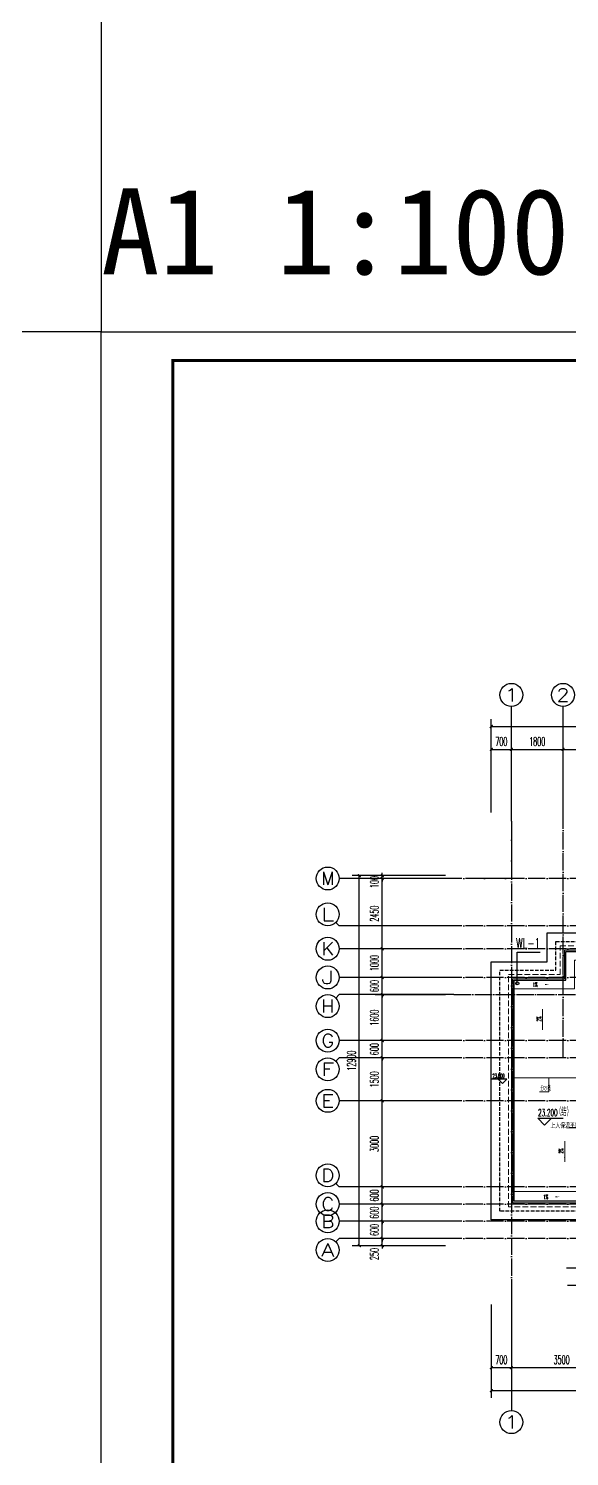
# Model space of a CAD drawing. Extents: x 27938 to 1507990, y 110129 to 923079.
# Drawn here: x 811089 to 829940, y 276615 to 326386 of the extents above; entities that cross this region are included whole.
import ezdxf
from ezdxf.enums import TextEntityAlignment as Align

# ---------------------------------------------------------------- set-up
doc = ezdxf.new("R2010")
doc.units = 0
doc.header["$LTSCALE"] = 1000
doc.header["$MEASUREMENT"] = 0
for name, pattern in [('#P_--_20B1_001_t3$0$DASH', [0.35, 0.25, -0.1]), ('DASH', [0.35, 0.25, -0.1]), ('DOTE', [2.42, 2, -0.2, 0.02, -0.2])]:
    doc.linetypes.add(name, pattern=pattern)
for name, color, linetype in [('----建筑底图', 8, 'Continuous'), ('AXIS', 3, 'Continuous'), ('AXIS_TEXT', 7, 'Continuous'), ('DIM_ELEV', 3, 'Continuous'), ('DIM_凝结', 150, 'Continuous'), ('DIM_污水', 2, 'Continuous'), ('DIM_雨水', 4, 'Continuous'), ('DOTE', 1, 'Continuous'), ('PUB_TEXT', 4, 'Continuous'), ('ROOF', 4, 'Continuous'), ('text', 7, 'Continuous'), ('VPIPE-污水', 2, 'W'), ('图框', 140, 'Continuous'), ('看线', 251, 'Continuous')]:
    doc.layers.add(name, color=color, linetype=linetype)
doc.layers.add('yichutu', color=7, linetype='Continuous', true_color=0xffffff, plot=False)
for name, color, linetype, lineweight in [('平面-排水沟', 86, 'Continuous', 15), ('平面-栏杆', 135, 'Continuous', 15), ('平面-看线', 45, 'Continuous', 15)]:
    doc.layers.add(name, color=color, linetype=linetype, lineweight=lineweight)
doc.styles.add('_TCH_AXIS', font='COMPLEX', dxfattribs={"bigfont": 'GBCBIG'})
doc.styles.add('_TCH_DIM', font='SIMPLEX.shx', dxfattribs={"width": 0.7, "bigfont": 'GBCBIG.shx'})
doc.styles.add('_TCH_DIM_T3', font='SIMPLEX.shx', dxfattribs={"width": 0.494118, "bigfont": 'GBCBIG.shx'})
doc.styles.add('_TCH_LABEL', font='simhei.ttf')
doc.styles.add('_TWT_SERIAL', font='SIMPLEX', dxfattribs={"width": 0.8, "height": 3.5, "bigfont": 'HZTXT'})
doc.styles.add('COMPLEX', font='COMPLEX')
doc.styles.add('DIM_FONT_T3', font='SIMPLEX', dxfattribs={"width": 0.705882, "bigfont": 'GBCBIG'})
doc.styles.get("Standard").update_dxf_attribs({"font": 'gbenor.shx', "bigfont": 'gbcbig.shx'})
doc.linetypes.add('W', pattern='A,3,-0.2,["W",Standard,S=0.25,R=0,X=-0.1,Y=-0.115],-0.2', length=3.4)
doc.dimstyles.new('_TCH_ARCH&&100', dxfattribs={"dimtxt": 297.5, "dimasz": 100, "dimexe": 250, "dimexo": 300, "dimgap": 126.25, "dimtad": 1, "dimdec": 0, "dimzin": 0, "dimdsep": 46, "dimtxsty": '_TCH_DIM_T3', "dimblk": 'ARCHTICK', "dimcen": 0.09, "dimclrt": 4, "dimazin": 2, "dimtfac": 1, "dimtdec": 0, "dimtix": 1, "dimtmove": 2, "dimatfit": 3, "dimfxl": 100, "dimtolj": 1, "dimtzin": 0, "dimarcsym": 0})

# ---------------------------------------------------------------- blocks, each defined once
blk = doc.blocks.new('TK')
at = {"layer": '图框'}
blk.add_lwpolyline([(465375, 548714), (549475, 548714), (549475, 489314), (465375, 489314)], close=True, dxfattribs=at)
blk.add_lwpolyline([(465375, 548714), (549475, 548714), (549475, 489314), (465375, 489314)], close=True, dxfattribs=at)
at = {"layer": '图框', "const_width": 100}
blk.add_lwpolyline([(548475, 490314), (548475, 547714), (467875, 547714), (467875, 490314)], close=True, dxfattribs=at)
blk = doc.blocks.new('yct-841-594-84100-59399.9999999999-100-1000.0')
at = {"layer": 'yichutu', "color": 7, "true_color": 0xffffff}
blk.add_lwpolyline([(0, 0), (0, 59400), (84100, 59400), (84100, 0)], close=True, dxfattribs=at)
at = {"layer": 'yichutu', "color": 7, "true_color": 0xffffff, "style": '_TCH_LABEL'}
blk.add_text('A1 1:100', height=3000, dxfattribs=at).set_placement((0, 61400))
blk = doc.blocks.new('_ArchTick')
at = {"color": 0, "linetype": 'ByBlock', "const_width": 0.4}
blk.add_lwpolyline([(-0.5, -0.5), (0.5, 0.5)], dxfattribs=at)
blk = doc.blocks.new('*D1114')
at = {"layer": 'AXIS', "color": 0, "lineweight": -2}
for p, q in [((13602, -31500), (13602, -34750)), ((65002, -31500), (65002, -34750)), ((13602, -34500), (65002, -34500))]:
    blk.add_line(p, q, dxfattribs=at)
at = {"layer": 'Defpoints', "color": 0}
for p in [(13602, -31200), (65002, -31200), (65002, -34500)]:
    blk.add_point(p, dxfattribs=at)
at = {"layer": 'AXIS', "color": 0, "lineweight": -2, "xscale": 100, "yscale": 100, "zscale": 100, "rotation": 180}
blk.add_blockref('_ArchTick', (13602, -34500), dxfattribs=at)
at = {"layer": 'AXIS', "color": 0, "lineweight": -2, "xscale": 100, "yscale": 100, "zscale": 100}
blk.add_blockref('_ArchTick', (65002, -34500), dxfattribs=at)
at = {"layer": 'AXIS', "color": 4, "insert": (39302, -34225), "char_height": 297.5, "attachment_point": 5, "style": '_TCH_DIM_T3'}
blk.add_mtext('\\A1;51400', dxfattribs=at)
blk = doc.blocks.new('*D1115')
at = {"layer": 'AXIS', "color": 0, "lineweight": -2}
for p, q in [((13602, -31500), (13602, -33950)), ((14302, -31500), (14302, -33950)), ((13602, -33700), (14302, -33700))]:
    blk.add_line(p, q, dxfattribs=at)
at = {"layer": 'Defpoints', "color": 0}
for p in [(13602, -31200), (14302, -31200), (14302, -33700)]:
    blk.add_point(p, dxfattribs=at)
at = {"layer": 'AXIS', "color": 0, "lineweight": -2, "xscale": 100, "yscale": 100, "zscale": 100, "rotation": 180}
blk.add_blockref('_ArchTick', (13602, -33700), dxfattribs=at)
at = {"layer": 'AXIS', "color": 0, "lineweight": -2, "xscale": 100, "yscale": 100, "zscale": 100}
blk.add_blockref('_ArchTick', (14302, -33700), dxfattribs=at)
at = {"layer": 'AXIS', "color": 4, "insert": (13952, -33425), "char_height": 297.5, "attachment_point": 5, "style": '_TCH_DIM_T3'}
blk.add_mtext('\\A1;700', dxfattribs=at)
blk = doc.blocks.new('*D1116')
at = {"layer": 'AXIS', "color": 0, "lineweight": -2}
for p, q in [((14302, -31500), (14302, -33950)), ((17802, -31500), (17802, -33950)), ((14302, -33700), (17802, -33700))]:
    blk.add_line(p, q, dxfattribs=at)
at = {"layer": 'Defpoints', "color": 0}
for p in [(14302, -31200), (17802, -31200), (17802, -33700)]:
    blk.add_point(p, dxfattribs=at)
at = {"layer": 'AXIS', "color": 0, "lineweight": -2, "xscale": 100, "yscale": 100, "zscale": 100, "rotation": 180}
blk.add_blockref('_ArchTick', (14302, -33700), dxfattribs=at)
at = {"layer": 'AXIS', "color": 0, "lineweight": -2, "xscale": 100, "yscale": 100, "zscale": 100}
blk.add_blockref('_ArchTick', (17802, -33700), dxfattribs=at)
at = {"layer": 'AXIS', "color": 4, "insert": (16052, -33425), "char_height": 297.5, "attachment_point": 5, "style": '_TCH_DIM_T3'}
blk.add_mtext('\\A1;3500', dxfattribs=at)
blk = doc.blocks.new('_AXISO')
blk.add_circle((0, 0), 0.5)
at = {"layer": 'AXIS_TEXT', "style": 'COMPLEX', "width": 1.041667}
blk.add_attdef('A', text='', height=0.56, dxfattribs=at).set_placement((-0.25, -0.28), (0.25, -0.28), align=Align.FIT)
blk = doc.blocks.new('*D1129')
at = {"layer": 'AXIS', "color": 0, "lineweight": -2}
for p, q in [((13602, -14350), (13602, -11100)), ((13602, -11350), (65002, -11350)), ((65002, -14350), (65002, -11100))]:
    blk.add_line(p, q, dxfattribs=at)
at = {"layer": 'Defpoints', "color": 0}
for p in [(65002, -11350), (13602, -14650), (65002, -14650)]:
    blk.add_point(p, dxfattribs=at)
at = {"layer": 'AXIS', "color": 0, "lineweight": -2, "xscale": 100, "yscale": 100, "zscale": 100, "rotation": 180}
blk.add_blockref('_ArchTick', (13602, -11350), dxfattribs=at)
at = {"layer": 'AXIS', "color": 0, "lineweight": -2, "xscale": 100, "yscale": 100, "zscale": 100}
blk.add_blockref('_ArchTick', (65002, -11350), dxfattribs=at)
at = {"layer": 'AXIS', "color": 4, "insert": (39302, -11075), "char_height": 297.5, "attachment_point": 5, "style": '_TCH_DIM_T3'}
blk.add_mtext('\\A1;51400', dxfattribs=at)
blk = doc.blocks.new('*D1130')
at = {"layer": 'AXIS', "color": 0, "lineweight": -2}
for p, q in [((13602, -14350), (13602, -11900)), ((14302, -14350), (14302, -11900)), ((13602, -12150), (14302, -12150))]:
    blk.add_line(p, q, dxfattribs=at)
at = {"layer": 'Defpoints', "color": 0}
for p in [(14302, -12150), (13602, -14650), (14302, -14650)]:
    blk.add_point(p, dxfattribs=at)
at = {"layer": 'AXIS', "color": 0, "lineweight": -2, "xscale": 100, "yscale": 100, "zscale": 100, "rotation": 180}
blk.add_blockref('_ArchTick', (13602, -12150), dxfattribs=at)
at = {"layer": 'AXIS', "color": 0, "lineweight": -2, "xscale": 100, "yscale": 100, "zscale": 100}
blk.add_blockref('_ArchTick', (14302, -12150), dxfattribs=at)
at = {"layer": 'AXIS', "color": 4, "insert": (13952, -11875), "char_height": 297.5, "attachment_point": 5, "style": '_TCH_DIM_T3'}
blk.add_mtext('\\A1;700', dxfattribs=at)
blk = doc.blocks.new('*D1131')
at = {"layer": 'AXIS', "color": 0, "lineweight": -2}
for p, q in [((14302, -14350), (14302, -11900)), ((16102, -14350), (16102, -11900)), ((14302, -12150), (16102, -12150))]:
    blk.add_line(p, q, dxfattribs=at)
at = {"layer": 'Defpoints', "color": 0}
for p in [(16102, -12150), (14302, -14650), (16102, -14650)]:
    blk.add_point(p, dxfattribs=at)
at = {"layer": 'AXIS', "color": 0, "lineweight": -2, "xscale": 100, "yscale": 100, "zscale": 100, "rotation": 180}
blk.add_blockref('_ArchTick', (14302, -12150), dxfattribs=at)
at = {"layer": 'AXIS', "color": 0, "lineweight": -2, "xscale": 100, "yscale": 100, "zscale": 100}
blk.add_blockref('_ArchTick', (16102, -12150), dxfattribs=at)
at = {"layer": 'AXIS', "color": 4, "insert": (15202, -11875), "char_height": 297.5, "attachment_point": 5, "style": '_TCH_DIM_T3'}
blk.add_mtext('\\A1;1800', dxfattribs=at)
blk = doc.blocks.new('*D1132')
at = {"layer": 'AXIS', "color": 0, "lineweight": -2}
for p, q in [((16102, -14350), (16102, -11900)), ((19002, -14350), (19002, -11900)), ((16102, -12150), (19002, -12150))]:
    blk.add_line(p, q, dxfattribs=at)
at = {"layer": 'Defpoints', "color": 0}
for p in [(19002, -12150), (16102, -14650), (19002, -14650)]:
    blk.add_point(p, dxfattribs=at)
at = {"layer": 'AXIS', "color": 0, "lineweight": -2, "xscale": 100, "yscale": 100, "zscale": 100, "rotation": 180}
blk.add_blockref('_ArchTick', (16102, -12150), dxfattribs=at)
at = {"layer": 'AXIS', "color": 0, "lineweight": -2, "xscale": 100, "yscale": 100, "zscale": 100}
blk.add_blockref('_ArchTick', (19002, -12150), dxfattribs=at)
at = {"layer": 'AXIS', "color": 4, "insert": (17552, -11875), "char_height": 297.5, "attachment_point": 5, "style": '_TCH_DIM_T3'}
blk.add_mtext('\\A1;2900', dxfattribs=at)
blk = doc.blocks.new('*D1154')
at = {"layer": 'AXIS', "color": 0, "lineweight": -2}
for p, q in [((12002, -16550), (8752, -16550)), ((9002, -29450), (9002, -16550)), ((12002, -29450), (8752, -29450))]:
    blk.add_line(p, q, dxfattribs=at)
at = {"layer": 'Defpoints', "color": 0}
for p in [(9002, -16550), (12302, -16550), (12302, -29450)]:
    blk.add_point(p, dxfattribs=at)
at = {"layer": 'AXIS', "color": 0, "lineweight": -2, "xscale": 100, "yscale": 100, "zscale": 100}
for p, rotation in [((9002, -16550), 90), ((9002, -29450), 270)]:
    blk.add_blockref('_ArchTick', p, dxfattribs=dict(at, rotation=rotation))
at = {"layer": 'AXIS', "color": 4, "insert": (8727, -23000), "char_height": 297.5, "attachment_point": 5, "rotation": 90, "style": '_TCH_DIM_T3'}
blk.add_mtext('\\A1;12900', dxfattribs=at)
blk = doc.blocks.new('*D1155')
at = {"layer": 'AXIS', "color": 0, "lineweight": -2}
for p, q in [((12002, -29200), (9552, -29200)), ((9802, -29200), (9802, -29100)), ((9802, -29450), (9802, -29200)), ((12002, -29450), (9552, -29450)), ((9802, -29450), (9802, -29550))]:
    blk.add_line(p, q, dxfattribs=at)
at = {"layer": 'Defpoints', "color": 0}
for p in [(9802, -29200), (12302, -29200), (12302, -29450)]:
    blk.add_point(p, dxfattribs=at)
at = {"layer": 'AXIS', "color": 0, "lineweight": -2, "xscale": 100, "yscale": 100, "zscale": 100}
for p, rotation in [((9802, -29200), 270), ((9802, -29450), 90)]:
    blk.add_blockref('_ArchTick', p, dxfattribs=dict(at, rotation=rotation))
at = {"layer": 'AXIS', "color": 4, "insert": (9527, -29739), "char_height": 297.5, "attachment_point": 5, "rotation": 90, "style": '_TCH_DIM_T3'}
blk.add_mtext('\\A1;250', dxfattribs=at)
blk = doc.blocks.new('*D1156')
at = {"layer": 'AXIS', "color": 0, "lineweight": -2}
for p, q in [((12002, -28600), (9552, -28600)), ((9802, -28600), (9802, -28500)), ((9802, -29200), (9802, -28600)), ((12002, -29200), (9552, -29200)), ((9802, -29200), (9802, -29300))]:
    blk.add_line(p, q, dxfattribs=at)
at = {"layer": 'Defpoints', "color": 0}
for p in [(9802, -28600), (12302, -28600), (12302, -29200)]:
    blk.add_point(p, dxfattribs=at)
at = {"layer": 'AXIS', "color": 0, "lineweight": -2, "xscale": 100, "yscale": 100, "zscale": 100}
for p, rotation in [((9802, -28600), 270), ((9802, -29200), 90)]:
    blk.add_blockref('_ArchTick', p, dxfattribs=dict(at, rotation=rotation))
at = {"layer": 'AXIS', "color": 4, "insert": (9527, -28900), "char_height": 297.5, "attachment_point": 5, "rotation": 90, "style": '_TCH_DIM_T3'}
blk.add_mtext('\\A1;600', dxfattribs=at)
blk = doc.blocks.new('*D1157')
at = {"layer": 'AXIS', "color": 0, "lineweight": -2}
for p, q in [((12002, -28000), (9552, -28000)), ((9802, -28000), (9802, -27900)), ((9802, -28600), (9802, -28000)), ((12002, -28600), (9552, -28600)), ((9802, -28600), (9802, -28700))]:
    blk.add_line(p, q, dxfattribs=at)
at = {"layer": 'Defpoints', "color": 0}
for p in [(9802, -28000), (12302, -28000), (12302, -28600)]:
    blk.add_point(p, dxfattribs=at)
at = {"layer": 'AXIS', "color": 0, "lineweight": -2, "xscale": 100, "yscale": 100, "zscale": 100}
for p, rotation in [((9802, -28000), 270), ((9802, -28600), 90)]:
    blk.add_blockref('_ArchTick', p, dxfattribs=dict(at, rotation=rotation))
at = {"layer": 'AXIS', "color": 4, "insert": (9527, -28300), "char_height": 297.5, "attachment_point": 5, "rotation": 90, "style": '_TCH_DIM_T3'}
blk.add_mtext('\\A1;600', dxfattribs=at)
blk = doc.blocks.new('*D1158')
at = {"layer": 'AXIS', "color": 0, "lineweight": -2}
for p, q in [((9802, -27400), (9802, -27300)), ((12002, -27400), (9552, -27400)), ((9802, -28000), (9802, -27400)), ((12002, -28000), (9552, -28000)), ((9802, -28000), (9802, -28100))]:
    blk.add_line(p, q, dxfattribs=at)
at = {"layer": 'Defpoints', "color": 0}
for p in [(9802, -27400), (12302, -27400), (12302, -28000)]:
    blk.add_point(p, dxfattribs=at)
at = {"layer": 'AXIS', "color": 0, "lineweight": -2, "xscale": 100, "yscale": 100, "zscale": 100}
for p, rotation in [((9802, -27400), 270), ((9802, -28000), 90)]:
    blk.add_blockref('_ArchTick', p, dxfattribs=dict(at, rotation=rotation))
at = {"layer": 'AXIS', "color": 4, "insert": (9527, -27700), "char_height": 297.5, "attachment_point": 5, "rotation": 90, "style": '_TCH_DIM_T3'}
blk.add_mtext('\\A1;600', dxfattribs=at)
blk = doc.blocks.new('*D1159')
at = {"layer": 'AXIS', "color": 0, "lineweight": -2}
for p, q in [((12002, -24400), (9552, -24400)), ((9802, -27400), (9802, -24400)), ((12002, -27400), (9552, -27400))]:
    blk.add_line(p, q, dxfattribs=at)
at = {"layer": 'Defpoints', "color": 0}
for p in [(9802, -24400), (12302, -24400), (12302, -27400)]:
    blk.add_point(p, dxfattribs=at)
at = {"layer": 'AXIS', "color": 0, "lineweight": -2, "xscale": 100, "yscale": 100, "zscale": 100}
for p, rotation in [((9802, -24400), 90), ((9802, -27400), 270)]:
    blk.add_blockref('_ArchTick', p, dxfattribs=dict(at, rotation=rotation))
at = {"layer": 'AXIS', "color": 4, "insert": (9527, -25900), "char_height": 297.5, "attachment_point": 5, "rotation": 90, "style": '_TCH_DIM_T3'}
blk.add_mtext('\\A1;3000', dxfattribs=at)
blk = doc.blocks.new('*D1160')
at = {"layer": 'AXIS', "color": 0, "lineweight": -2}
for p, q in [((12002, -22900), (9552, -22900)), ((9802, -24400), (9802, -22900)), ((12002, -24400), (9552, -24400))]:
    blk.add_line(p, q, dxfattribs=at)
at = {"layer": 'Defpoints', "color": 0}
for p in [(9802, -22900), (12302, -22900), (12302, -24400)]:
    blk.add_point(p, dxfattribs=at)
at = {"layer": 'AXIS', "color": 0, "lineweight": -2, "xscale": 100, "yscale": 100, "zscale": 100}
for p, rotation in [((9802, -22900), 90), ((9802, -24400), 270)]:
    blk.add_blockref('_ArchTick', p, dxfattribs=dict(at, rotation=rotation))
at = {"layer": 'AXIS', "color": 4, "insert": (9527, -23650), "char_height": 297.5, "attachment_point": 5, "rotation": 90, "style": '_TCH_DIM_T3'}
blk.add_mtext('\\A1;1500', dxfattribs=at)
blk = doc.blocks.new('*D1161')
at = {"layer": 'AXIS', "color": 0, "lineweight": -2}
for p, q in [((12002, -22300), (9552, -22300)), ((9802, -22300), (9802, -22200)), ((9802, -22900), (9802, -22300)), ((12002, -22900), (9552, -22900)), ((9802, -22900), (9802, -23000))]:
    blk.add_line(p, q, dxfattribs=at)
at = {"layer": 'Defpoints', "color": 0}
for p in [(9802, -22300), (12302, -22300), (12302, -22900)]:
    blk.add_point(p, dxfattribs=at)
at = {"layer": 'AXIS', "color": 0, "lineweight": -2, "xscale": 100, "yscale": 100, "zscale": 100}
for p, rotation in [((9802, -22300), 270), ((9802, -22900), 90)]:
    blk.add_blockref('_ArchTick', p, dxfattribs=dict(at, rotation=rotation))
at = {"layer": 'AXIS', "color": 4, "insert": (9527, -22600), "char_height": 297.5, "attachment_point": 5, "rotation": 90, "style": '_TCH_DIM_T3'}
blk.add_mtext('\\A1;600', dxfattribs=at)
blk = doc.blocks.new('*D1162')
at = {"layer": 'AXIS', "color": 0, "lineweight": -2}
for p, q in [((12002, -20700), (9552, -20700)), ((9802, -22300), (9802, -20700)), ((12002, -22300), (9552, -22300))]:
    blk.add_line(p, q, dxfattribs=at)
at = {"layer": 'Defpoints', "color": 0}
for p in [(9802, -20700), (12302, -20700), (12302, -22300)]:
    blk.add_point(p, dxfattribs=at)
at = {"layer": 'AXIS', "color": 0, "lineweight": -2, "xscale": 100, "yscale": 100, "zscale": 100}
for p, rotation in [((9802, -20700), 90), ((9802, -22300), 270)]:
    blk.add_blockref('_ArchTick', p, dxfattribs=dict(at, rotation=rotation))
at = {"layer": 'AXIS', "color": 4, "insert": (9527, -21500), "char_height": 297.5, "attachment_point": 5, "rotation": 90, "style": '_TCH_DIM_T3'}
blk.add_mtext('\\A1;1600', dxfattribs=at)
blk = doc.blocks.new('*D1163')
at = {"layer": 'AXIS', "color": 0, "lineweight": -2}
for p, q in [((12002, -20100), (9552, -20100)), ((9802, -20100), (9802, -20000)), ((9802, -20700), (9802, -20100)), ((12002, -20700), (9552, -20700)), ((9802, -20700), (9802, -20800))]:
    blk.add_line(p, q, dxfattribs=at)
at = {"layer": 'Defpoints', "color": 0}
for p in [(9802, -20100), (12302, -20100), (12302, -20700)]:
    blk.add_point(p, dxfattribs=at)
at = {"layer": 'AXIS', "color": 0, "lineweight": -2, "xscale": 100, "yscale": 100, "zscale": 100}
for p, rotation in [((9802, -20100), 270), ((9802, -20700), 90)]:
    blk.add_blockref('_ArchTick', p, dxfattribs=dict(at, rotation=rotation))
at = {"layer": 'AXIS', "color": 4, "insert": (9527, -20400), "char_height": 297.5, "attachment_point": 5, "rotation": 90, "style": '_TCH_DIM_T3'}
blk.add_mtext('\\A1;600', dxfattribs=at)
blk = doc.blocks.new('*D1164')
at = {"layer": 'AXIS', "color": 0, "lineweight": -2}
for p, q in [((12002, -19100), (9552, -19100)), ((9802, -20100), (9802, -19100)), ((12002, -20100), (9552, -20100))]:
    blk.add_line(p, q, dxfattribs=at)
at = {"layer": 'Defpoints', "color": 0}
for p in [(9802, -19100), (12302, -19100), (12302, -20100)]:
    blk.add_point(p, dxfattribs=at)
at = {"layer": 'AXIS', "color": 0, "lineweight": -2, "xscale": 100, "yscale": 100, "zscale": 100}
for p, rotation in [((9802, -19100), 90), ((9802, -20100), 270)]:
    blk.add_blockref('_ArchTick', p, dxfattribs=dict(at, rotation=rotation))
at = {"layer": 'AXIS', "color": 4, "insert": (9527, -19600), "char_height": 297.5, "attachment_point": 5, "rotation": 90, "style": '_TCH_DIM_T3'}
blk.add_mtext('\\A1;1000', dxfattribs=at)
blk = doc.blocks.new('*D1165')
at = {"layer": 'AXIS', "color": 0, "lineweight": -2}
for p, q in [((12002, -16650), (9552, -16650)), ((9802, -19100), (9802, -16650)), ((12002, -19100), (9552, -19100))]:
    blk.add_line(p, q, dxfattribs=at)
at = {"layer": 'Defpoints', "color": 0}
for p in [(9802, -16650), (12302, -16650), (12302, -19100)]:
    blk.add_point(p, dxfattribs=at)
at = {"layer": 'AXIS', "color": 0, "lineweight": -2, "xscale": 100, "yscale": 100, "zscale": 100}
for p, rotation in [((9802, -16650), 90), ((9802, -19100), 270)]:
    blk.add_blockref('_ArchTick', p, dxfattribs=dict(at, rotation=rotation))
at = {"layer": 'AXIS', "color": 4, "insert": (9527, -17875), "char_height": 297.5, "attachment_point": 5, "rotation": 90, "style": '_TCH_DIM_T3'}
blk.add_mtext('\\A1;2450', dxfattribs=at)
blk = doc.blocks.new('*D1166')
at = {"layer": 'AXIS', "color": 0, "lineweight": -2}
for p, q in [((12002, -16550), (9552, -16550)), ((12002, -16650), (9552, -16650)), ((9802, -16550), (9802, -16450)), ((9802, -16650), (9802, -16550)), ((9802, -16650), (9802, -16750))]:
    blk.add_line(p, q, dxfattribs=at)
at = {"layer": 'Defpoints', "color": 0}
for p in [(9802, -16550), (12302, -16550), (12302, -16650)]:
    blk.add_point(p, dxfattribs=at)
at = {"layer": 'AXIS', "color": 0, "lineweight": -2, "xscale": 100, "yscale": 100, "zscale": 100}
for p, rotation in [((9802, -16550), 270), ((9802, -16650), 90)]:
    blk.add_blockref('_ArchTick', p, dxfattribs=dict(at, rotation=rotation))
at = {"layer": 'AXIS', "color": 4, "insert": (9527, -16775), "char_height": 297.5, "attachment_point": 5, "rotation": 90, "style": '_TCH_DIM_T3'}
blk.add_mtext('\\A1;100', dxfattribs=at)
blk = doc.blocks.new('A$C1B43746D')
at = {"layer": '平面-排水沟'}
for points in [[(15385.6, -21203.6), (15385.6, -21353.6), (15365.6, -21353.6)], [(16160.4, -26525), (16160.4, -26375), (16140.4, -26375)]]:
    blk.add_hatch(color=8, dxfattribs=at).paths.add_polyline_path(points)
at = {"layer": 'AXIS', "color": 8}
for p, q in [((14302.5, -14649.8), (14302.5, -10649.8)), ((16102.5, -14649.8), (16102.5, -10649.8)), ((12302.5, -16649.8), (8302.5, -16649.8)), ((8185.3, -18182.6), (8302.5, -18299.8)), ((12302.5, -18299.8), (8302.5, -18299.8)), ((12302.5, -19099.8), (8302.5, -19099.8)), ((12302.5, -20099.8), (8302.5, -20099.8)), ((8185.3, -20816.7), (8302.5, -20699.5)), ((12302.5, -20699.5), (8302.5, -20699.5)), ((12302.5, -22299.8), (8302.5, -22299.8)), ((8185.3, -23017), (8302.5, -22899.8)), ((12302.5, -22899.8), (8302.5, -22899.8)), ((12302.5, -24399.8), (8302.5, -24399.8)), ((8185.3, -27282.6), (8302.5, -27399.8)), ((12302.5, -27399.8), (8302.5, -27399.8)), ((12302.5, -27999.8), (8302.5, -27999.8)), ((12302.5, -28599.8), (8302.5, -28599.8)), ((8185.3, -29317), (8302.5, -29199.8)), ((12302.5, -29199.8), (8302.5, -29199.8)), ((14302.5, -31199.8), (14302.5, -35199.8))]:
    blk.add_line(p, q, dxfattribs=at)
at = {"layer": 'DIM_ELEV', "color": 8}
for p, q in [((14143.4, -23640.7), (13585.7, -23640.7)), ((13993.4, -23790.7), (13843.4, -23640.7)), ((13993.4, -23790.7), (14143.4, -23640.7)), ((15460.4, -25249.3), (15220.4, -25009.3)), ((15220.4, -25009.3), (16112.6, -25009.3)), ((15460.4, -25249.3), (15700.4, -25009.3))]:
    blk.add_line(p, q, dxfattribs=at)
at = {"layer": 'DOTE', "color": 169, "linetype": 'DOTE', "ltscale": 0.3}
for p, q in [((14302.5, -14649.8), (14302.5, -31199.8)), ((16102.5, -22899.8), (16102.5, -14649.8)), ((66302.5, -16649.8), (12302.5, -16649.8)), ((66302.5, -18299.8), (12302.5, -18299.8)), ((66302.5, -19099.8), (12302.5, -19099.8)), ((66302.5, -20099.8), (12302.5, -20099.8)), ((12302.5, -20699.5), (66302.5, -20699.5)), ((66302.5, -22299.8), (12302.5, -22299.8)), ((66302.5, -22899.8), (12302.5, -22899.8)), ((66302.5, -24399.8), (12302.5, -24399.8)), ((66302.5, -27399.8), (12302.5, -27399.8)), ((66302.5, -27999.8), (12302.5, -27999.8)), ((66302.5, -28599.8), (12302.5, -28599.8)), ((66302.5, -29199.8), (12302.5, -29199.8))]:
    blk.add_line(p, q, dxfattribs=at)
at = {"layer": 'ROOF', "color": 8, "ltscale": 0.8}
for points in [[(16702.5, -28549.8), (13602.5, -28549.8), (13602.5, -19549.8), (15552.5, -19549.8), (15552.5, -18549.8), (22402.5, -18549.8)], [(16852.5, -27899.8), (14402.5, -27899.8), (14402.5, -20199.8), (16202.5, -20199.8), (16202.5, -19199.8), (22402.5, -19199.8)]]:
    blk.add_lwpolyline(points, dxfattribs=at)
at = {"layer": '平面-排水沟', "color": 8}
for p, q in [((14402.5, -23599.8), (17702.4, -23599.8)), ((15613.4, -23599.8), (15613.4, -24089.1)), ((15613.4, -24089.1), (15283.3, -24089.1))]:
    blk.add_line(p, q, dxfattribs=at)
for points in [[(14402.5, -20499.8), (16502.5, -20499.8), (16502.5, -19499.8), (25302.5, -19499.8)], [(15385.5, -21923.6), (15385.6, -21203.6)], [(16160.4, -25805), (16160.4, -26525)], [(16852.5, -27564.2), (14402.5, -27564.2)]]:
    blk.add_lwpolyline(points, dxfattribs=at)
for points in [[(15216.6, -20347.6, 0, 0, 0), (15624.4, -20347.6, 0, 40, 0), (15474.4, -20347.6, 0, 0, 0)], [(15579.5, -27747.7, 0, 0, 0), (15987.3, -27747.7, 0, 40, 0), (15837.3, -27747.7, 0, 0, 0)]]:
    blk.add_lwpolyline(points, format="xyseb", dxfattribs=at)
at = {"layer": '平面-排水沟', "color": 8, "const_width": 13.3}
blk.add_lwpolyline([(15613.4, -23593.1, 1), (15613.4, -23606.5, 1)], format="xyb", close=True, dxfattribs=at)
at = {"layer": '平面-栏杆', "color": 8}
for points in [[(16852.5, -27999.8), (14302.5, -27999.8), (14302.5, -20099.8), (16102.5, -20099.8), (16102.5, -19099.8), (22402.5, -19099.8)], [(16852.5, -27949.8), (14352.5, -27949.8), (14352.5, -20149.8), (16152.5, -20149.8), (16152.5, -19149.8), (22402.5, -19149.8)]]:
    blk.add_lwpolyline(points, dxfattribs=at)
at = {"layer": '平面-看线', "color": 8, "linetype": 'DASH', "ltscale": 0.8}
blk.add_lwpolyline([(16852.5, -28099.8), (14202.5, -28099.8), (14202.5, -19999.8), (16002.5, -19999.8), (16002.5, -18999.8), (22402.5, -18999.8)], dxfattribs=at)
at = {"layer": '看线', "color": 8, "linetype": '#P_--_20B1_001_t3$0$DASH', "ltscale": 0.5}
blk.add_lwpolyline([(16852.5, -29099.8), (16852.5, -28249.8), (13902.5, -28249.8), (13902.5, -19849.8), (15852.5, -19849.8), (15852.5, -18849.8), (22402.5, -18849.8)], dxfattribs=at)
at = {"layer": 'AXIS', "color": 8}
ref = blk.add_blockref('_AXISO', (14302.5, -10249.8), dxfattribs=dict(at, xscale=800, yscale=800, zscale=800))
ref.add_attrib('A', '1', dxfattribs={"layer": 'AXIS_TEXT', "color": 8, "ltscale": 0.5, "height": 452.5, "style": '_TCH_AXIS', "width": 2.333333}).set_placement((14076.2, -10476.1), (14528.7, -10476.1), align=Align.FIT)
ref = blk.add_blockref('_AXISO', (16102.5, -10249.8), dxfattribs=dict(at, xscale=800, yscale=800, zscale=800))
ref.add_attrib('A', '2', dxfattribs={"layer": 'AXIS_TEXT', "color": 8, "ltscale": 0.5, "height": 452.5, "style": '_TCH_AXIS', "width": 1.5}).set_placement((15876.2, -10476.1), (16328.7, -10476.1), align=Align.FIT)
ref = blk.add_blockref('_AXISO', (7902.5, -16649.8), dxfattribs=dict(at, xscale=800, yscale=800, zscale=800))
ref.add_attrib('A', 'M', dxfattribs={"layer": 'AXIS_TEXT', "color": 8, "ltscale": 0.5, "height": 452.5, "style": '_TCH_AXIS'}).set_placement((7676.2, -16876.1), (8128.7, -16876.1), align=Align.FIT)
ref = blk.add_blockref('_AXISO', (7902.5, -17899.8), dxfattribs=dict(at, xscale=800, yscale=800, zscale=800))
ref.add_attrib('A', 'L', dxfattribs={"layer": 'AXIS_TEXT', "color": 8, "ltscale": 0.5, "height": 452.5, "style": '_TCH_AXIS', "width": 1.4}).set_placement((7676.2, -18126.1), (8128.7, -18126.1), align=Align.FIT)
ref = blk.add_blockref('_AXISO', (7902.5, -19099.8), dxfattribs=dict(at, xscale=800, yscale=800, zscale=800))
ref.add_attrib('A', 'K', dxfattribs={"layer": 'AXIS_TEXT', "color": 8, "ltscale": 0.5, "height": 452.5, "style": '_TCH_AXIS', "width": 1.105263}).set_placement((7676.2, -19326.1), (8128.7, -19326.1), align=Align.FIT)
ref = blk.add_blockref('_AXISO', (7902.5, -20099.8), dxfattribs=dict(at, xscale=800, yscale=800, zscale=800))
ref.add_attrib('A', 'J', dxfattribs={"layer": 'AXIS_TEXT', "color": 8, "ltscale": 0.5, "height": 452.5, "style": '_TCH_AXIS', "width": 1.909091}).set_placement((7676.2, -20326.1), (8128.7, -20326.1), align=Align.FIT)
ref = blk.add_blockref('_AXISO', (7902.5, -21099.5), dxfattribs=dict(at, xscale=800, yscale=800, zscale=800))
ref.add_attrib('A', 'H', dxfattribs={"layer": 'AXIS_TEXT', "color": 8, "ltscale": 0.5, "height": 452.5, "style": '_TCH_AXIS', "width": 1.05}).set_placement((7676.2, -21325.8), (8128.7, -21325.8), align=Align.FIT)
ref = blk.add_blockref('_AXISO', (7902.5, -22299.8), dxfattribs=dict(at, xscale=800, yscale=800, zscale=800))
ref.add_attrib('A', 'G', dxfattribs={"layer": 'AXIS_TEXT', "color": 8, "ltscale": 0.5, "height": 452.5, "style": '_TCH_AXIS', "width": 1.166667}).set_placement((7676.2, -22526.1), (8128.7, -22526.1), align=Align.FIT)
ref = blk.add_blockref('_AXISO', (7902.5, -23299.8), dxfattribs=dict(at, xscale=800, yscale=800, zscale=800))
ref.add_attrib('A', 'F', dxfattribs={"layer": 'AXIS_TEXT', "color": 8, "ltscale": 0.5, "height": 452.5, "style": '_TCH_AXIS', "width": 1.3125}).set_placement((7676.2, -23526.1), (8128.7, -23526.1), align=Align.FIT)
ref = blk.add_blockref('_AXISO', (7902.5, -24399.8), dxfattribs=dict(at, xscale=800, yscale=800, zscale=800))
ref.add_attrib('A', 'E', dxfattribs={"layer": 'AXIS_TEXT', "color": 8, "ltscale": 0.5, "height": 452.5, "style": '_TCH_AXIS', "width": 1.3125}).set_placement((7676.2, -24626.1), (8128.7, -24626.1), align=Align.FIT)
ref = blk.add_blockref('_AXISO', (7902.5, -26999.8), dxfattribs=dict(at, xscale=800, yscale=800, zscale=800))
ref.add_attrib('A', 'D', dxfattribs={"layer": 'AXIS_TEXT', "color": 8, "ltscale": 0.5, "height": 452.5, "style": '_TCH_AXIS', "width": 1.235294}).set_placement((7676.2, -27226.1), (8128.7, -27226.1), align=Align.FIT)
ref = blk.add_blockref('_AXISO', (7902.5, -27999.8), dxfattribs=dict(at, xscale=800, yscale=800, zscale=800))
ref.add_attrib('A', 'C', dxfattribs={"layer": 'AXIS_TEXT', "color": 8, "ltscale": 0.5, "height": 452.5, "style": '_TCH_AXIS', "width": 1.4}).set_placement((7676.2, -28226.1), (8128.7, -28226.1), align=Align.FIT)
ref = blk.add_blockref('_AXISO', (7902.5, -28599.8), dxfattribs=dict(at, xscale=800, yscale=800, zscale=800))
ref.add_attrib('A', 'B', dxfattribs={"layer": 'AXIS_TEXT', "color": 8, "ltscale": 0.5, "height": 452.5, "style": '_TCH_AXIS', "width": 1.235294}).set_placement((7676.2, -28826.1), (8128.7, -28826.1), align=Align.FIT)
ref = blk.add_blockref('_AXISO', (7902.5, -29599.8), dxfattribs=dict(at, xscale=800, yscale=800, zscale=800))
ref.add_attrib('A', 'A', dxfattribs={"layer": 'AXIS_TEXT', "color": 8, "ltscale": 0.5, "height": 452.5, "style": '_TCH_AXIS', "width": 1.166667}).set_placement((7676.2, -29826.1), (8128.7, -29826.1), align=Align.FIT)
ref = blk.add_blockref('_AXISO', (14302.5, -35599.8), dxfattribs=dict(at, xscale=800, yscale=800, zscale=800))
ref.add_attrib('A', '1', dxfattribs={"layer": 'AXIS_TEXT', "color": 8, "ltscale": 0.5, "height": 452.5, "style": '_TCH_AXIS', "width": 2.333333}).set_placement((14076.2, -35826.1), (14528.7, -35826.1), align=Align.FIT)
at = {"layer": 'DIM_ELEV', "color": 7, "style": '_TCH_DIM', "width": 0.494118}
blk.add_text('23.800', height=148.75, dxfattribs=at).set_placement((13643.5, -23605.7))
at = {"layer": 'DIM_ELEV', "color": 8, "style": '_TCH_DIM'}
for s, height, width, p in [('23.200', 238, 0.494118, (15234.1, -24929.3)), ('（结）', 270.07, 0.7, (15850.1, -24929.3))]:
    blk.add_text(s, height=height, dxfattribs=dict(at, width=width)).set_placement(p)
at = {"layer": 'PUB_TEXT', "color": 8}
blk.add_text('上人保温平屋面', height=168.79, dxfattribs=at).set_placement((15668.4, -25358.7))
at = {"layer": '平面-排水沟', "color": 7}
for s, height, style, width, p in [('1%', 148.75, '_TCH_DIM', 0.494118, (15047.5, -20422)), ('分水线', 168.79, 'DIM_FONT_T3', 0.705882, (15318.3, -24054.1)), ('1%', 148.75, '_TCH_DIM', 0.494118, (15410.4, -27822))]:
    blk.add_text(s, height=height, dxfattribs=dict(at, style=style, width=width)).set_placement(p)
at = {"layer": '平面-排水沟', "color": 7, "style": '_TCH_DIM', "width": 0.494118}
for rotation, p in [(89.9994, (15335.5, -21630.1)), (90.0006, (16110.4, -26231.5))]:
    blk.add_text('2%', height=148.75, rotation=rotation, dxfattribs=at).set_placement(p)
at = {"layer": 'AXIS', "color": 8}
for p1, p2, distance, picture, middle in [((13602.5, -14649.8), (65002.5, -14649.8), 3300, '*D1129', (39302.5, -11074.8)), ((13602.5, -14649.8), (14302.5, -14649.8), 2500, '*D1130', (13952.5, -11874.8)), ((14302.5, -14649.8), (16102.5, -14649.8), 2500, '*D1131', (15202.5, -11874.8)), ((16102.5, -14649.8), (19002.5, -14649.8), 2500, '*D1132', (17552.5, -11874.8)), ((12302.5, -29449.8), (12302.5, -16549.8), 3300, '*D1154', (8727.5, -22999.8)), ((12302.5, -19099.8), (12302.5, -16649.8), 2500, '*D1165', (9527.5, -17874.8)), ((12302.5, -20099.8), (12302.5, -19099.8), 2500, '*D1164', (9527.5, -19599.8)), ((12302.5, -20699.5), (12302.5, -20099.8), 2500, '*D1163', (9527.5, -20399.7)), ((12302.5, -22299.8), (12302.5, -20699.5), 2500, '*D1162', (9527.5, -21499.7)), ((12302.5, -22899.8), (12302.5, -22299.8), 2500, '*D1161', (9527.5, -22599.8)), ((12302.5, -24399.8), (12302.5, -22899.8), 2500, '*D1160', (9527.5, -23649.8)), ((12302.5, -27399.8), (12302.5, -24399.8), 2500, '*D1159', (9527.5, -25899.8)), ((12302.5, -27999.8), (12302.5, -27399.8), 2500, '*D1158', (9527.5, -27699.8)), ((12302.5, -28599.8), (12302.5, -27999.8), 2500, '*D1157', (9527.5, -28299.8)), ((12302.5, -29199.8), (12302.5, -28599.8), 2500, '*D1156', (9527.5, -28899.8)), ((13602.5, -31199.8), (65002.5, -31199.8), -3300, '*D1114', (39302.5, -34224.8)), ((13602.5, -31199.8), (14302.5, -31199.8), -2500, '*D1115', (13952.5, -33424.8)), ((14302.5, -31199.8), (17802.5, -31199.8), -2500, '*D1116', (16052.5, -33424.8))]:
    dim = blk.add_aligned_dim(p1=p1, p2=p2, distance=distance, dimstyle='_TCH_ARCH&&100', dxfattribs=at)
    dim.commit()
    dim.dimension.update_dxf_attribs({"geometry": picture, "text_midpoint": middle})
for base, p1, p2, picture, middle in [((9802.5, -16549.8), (12302.5, -16649.8), (12302.5, -16549.8), '*D1166', (9527.5, -16774.8)), ((9802.5, -29199.8), (12302.5, -29449.8), (12302.5, -29199.8), '*D1155', (9527.5, -29738.8))]:
    dim = blk.add_linear_dim(base=base, p1=p1, p2=p2, angle=90, dimstyle='_TCH_ARCH&&100', dxfattribs=at)
    dim.commit()
    dim.dimension.update_dxf_attribs({"geometry": picture, "text_midpoint": middle, "dimtype": 129})

msp = doc.modelspace()

# ---------------------------------------------------------------- linework, layer by layer
at = {"layer": 'text', "color": 2}
msp.add_lwpolyline([(813614.1, 315815.2), (782614.1, 315815.2), (782614.1, 333623.5), (813614.1, 333623.5)], close=True, dxfattribs=at)

# ---------------------------------------------------------------- block references
msp.add_blockref('TK', (348239.1, -232898.5))
at = {"layer": 'yichutu'}
msp.add_blockref('yct-841-594-84100-59399.9999999999-100-1000.0', (813614.1, 256415.2), dxfattribs=at)

# ---------------------------------------------------------------- next in the draw order: block references
at = {"layer": '----建筑底图', "ltscale": 0.5}
msp.add_blockref('A$C1B43746D', (813614.1, 313410.2), dxfattribs=at)

# ---------------------------------------------------------------- next in the draw order: linework, layer by layer
msp.add_lwpolyline([(827916.6, 298255.3), (827916.6, 296760.4), (826619.1, 296760.4)])
at = {"layer": 'DIM_凝结'}
msp.add_line((830866.6, 283175.1), (829840.4, 283175.1), dxfattribs=at)
at = {"layer": 'DIM_污水'}
for p, q in [((828121.7, 293105.4), (828121.7, 294193)), ((828121.7, 294193), (828919.1, 294193))]:
    msp.add_line(p, q, dxfattribs=at)
at = {"layer": 'DIM_雨水'}
for p, q in [((831166.6, 288071.5), (829928.8, 288071.5)), ((830881.6, 282576.9), (829874.7, 282576.9))]:
    msp.add_line(p, q, dxfattribs=at)
at = {"layer": 'VPIPE-污水'}
msp.add_circle((828121.7, 293105.4), 55, dxfattribs=at)

# ---------------------------------------------------------------- next in the draw order: texts
at = {"layer": 'DIM_污水', "color": 7, "style": '_TWT_SERIAL', "width": 0.64}
msp.add_text('WL-1', height=350, dxfattribs=at).set_placement((828081.1, 294333))

doc.saveas('drawing.dxf')
